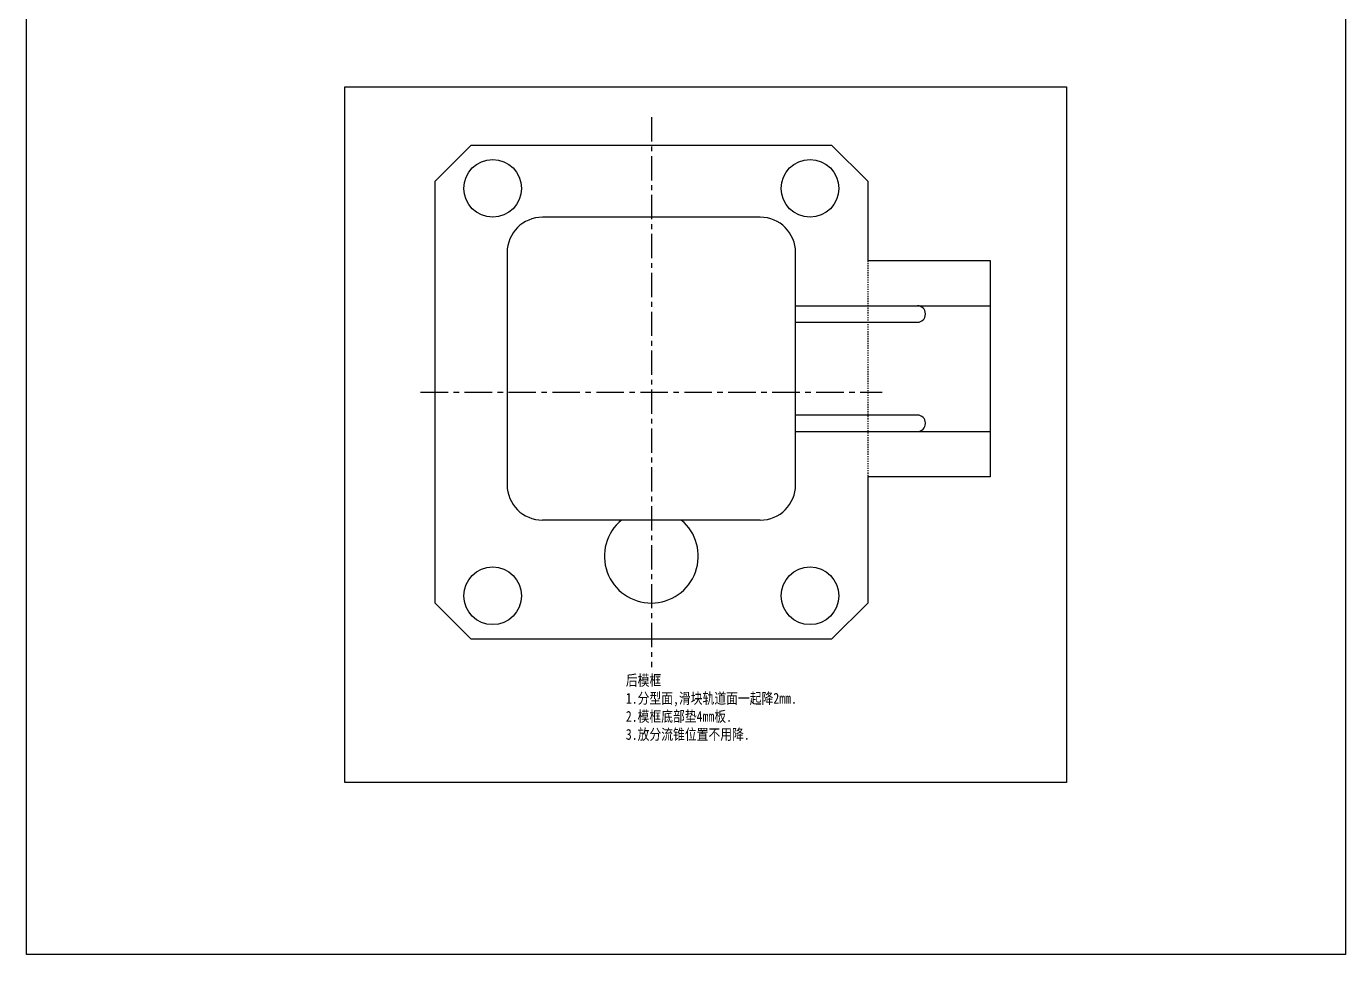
# Model space of a CAD drawing. Header units: millimetres. Extents: x 1540 to 3369, y -3458 to 1222.
# Drawn here: x 1540 to 3369, y -3458 to -2170 of the extents above; entities that cross this region are included whole.
import ezdxf

# ---------------------------------------------------------------- set-up
doc = ezdxf.new("R2010")
doc.units = ezdxf.units.MM
doc.header["$LTSCALE"] = 16.335
doc.linetypes.add('CENTER', pattern=[0.6, 0.375, -0.075, 0.075, -0.075])
doc.linetypes.add('HIDDEN', pattern=[0.2, 0.1, -0.1])
doc.layers.get('0').update_dxf_attribs({"linetype": 'CONTINUOUS'})
doc.layers.add('110', color=7, linetype='CONTINUOUS')
doc.styles.get("Standard").update_dxf_attribs({"font": 'txt', "width": 0.8})

msp = doc.modelspace()

# ---------------------------------------------------------------- linework, layer by layer
for points in [[(1539.532, 1222.181), (3368.892, 1222.181), (3368.892, -3457.625), (1539.532, -3457.625)], [(1981.121, -2254.184), (2981.89, -2254.184), (2981.89, -3218.973), (1981.121, -3218.973)]]:
    msp.add_lwpolyline(points, close=True)
at = {"layer": '110', "color": 1, "linetype": 'CENTER', "ltscale": 5.5045}
msp.add_line((2406.18, -2296.263), (2406.18, -3058.763), dxfattribs=at)
at = {"layer": '110', "color": 7, "linetype": 'Continuous'}
for p, q in [((2156.18, -2335.013), (2106.18, -2385.013)), ((2156.18, -2335.013), (2656.18, -2335.013)), ((2706.18, -2385.013), (2656.18, -2335.013)), ((2106.18, -2970.013), (2106.18, -2385.013)), ((2706.18, -2385.013), (2706.18, -2495.013)), ((2557.18, -2435.013), (2255.18, -2435.013)), ((2206.18, -2484.013), (2206.18, -2806.013)), ((2606.18, -2806.013), (2606.18, -2484.013)), ((2706.18, -2495.013), (2876.18, -2495.013)), ((2876.18, -2495.013), (2876.18, -2795.013)), ((2606.18, -2557.863), (2876.18, -2557.863)), ((2786.18, -2569.663), (2786.18, -2568.863)), ((2606.18, -2580.663), (2775.18, -2580.663)), ((2775.18, -2709.363), (2606.18, -2709.363)), ((2786.18, -2721.163), (2786.18, -2720.363)), ((2606.18, -2732.163), (2876.18, -2732.163)), ((2876.18, -2795.013), (2706.18, -2795.013)), ((2706.18, -2795.013), (2706.18, -2970.013)), ((2557.18, -2855.013), (2255.18, -2855.013)), ((2106.18, -2970.013), (2156.18, -3020.013)), ((2656.18, -3020.013), (2706.18, -2970.013)), ((2656.18, -3020.013), (2156.18, -3020.013))]:
    msp.add_line(p, q, dxfattribs=at)
at = {"layer": '110', "color": 8, "linetype": 'HIDDEN'}
msp.add_line((2706.18, -2495.013), (2706.18, -2795.013), dxfattribs=at)
at = {"layer": '110', "color": 1, "linetype": 'CENTER', "ltscale": 6.219773}
msp.add_line((2086.18, -2677.513), (2726.18, -2677.513), dxfattribs=at)
at = {"layer": '110', "color": 7, "linetype": 'Continuous'}
for centre in [(2186.18, -2395.013), (2626.18, -2395.013), (2186.18, -2960.013), (2626.18, -2960.013)]:
    msp.add_circle(centre, 40, dxfattribs=at)
for centre, radius, start, end in [((2255.18, -2484.013), 49, 90, 180), ((2557.18, -2484.013), 49, 0, 90), ((2775.18, -2568.863), 11, 0, 90), ((2775.18, -2569.663), 11, 270, 0), ((2775.18, -2720.363), 11, 0, 90), ((2775.18, -2721.163), 11, 270, 0), ((2255.18, -2806.013), 49, 180, 270), ((2557.18, -2806.013), 49, 270, 0), ((2406.18, -2905.013), 65, 129.715137, 50.284863)]:
    msp.add_arc(centre, radius, start, end, dxfattribs=at)

# ---------------------------------------------------------------- texts
at = {"insert": (2370.802, -3069.675), "char_height": 15, "width": 422.28077, "attachment_point": 1}
msp.add_mtext('{\\fSimSun|b0|i0|c134|p2;后模框^J1.分型面,滑块轨道面一起降2mm.\\P2.模框底部垫4mm板.\\P3.放分流锥位置不用降.}', dxfattribs=at)

doc.saveas('drawing.dxf')
